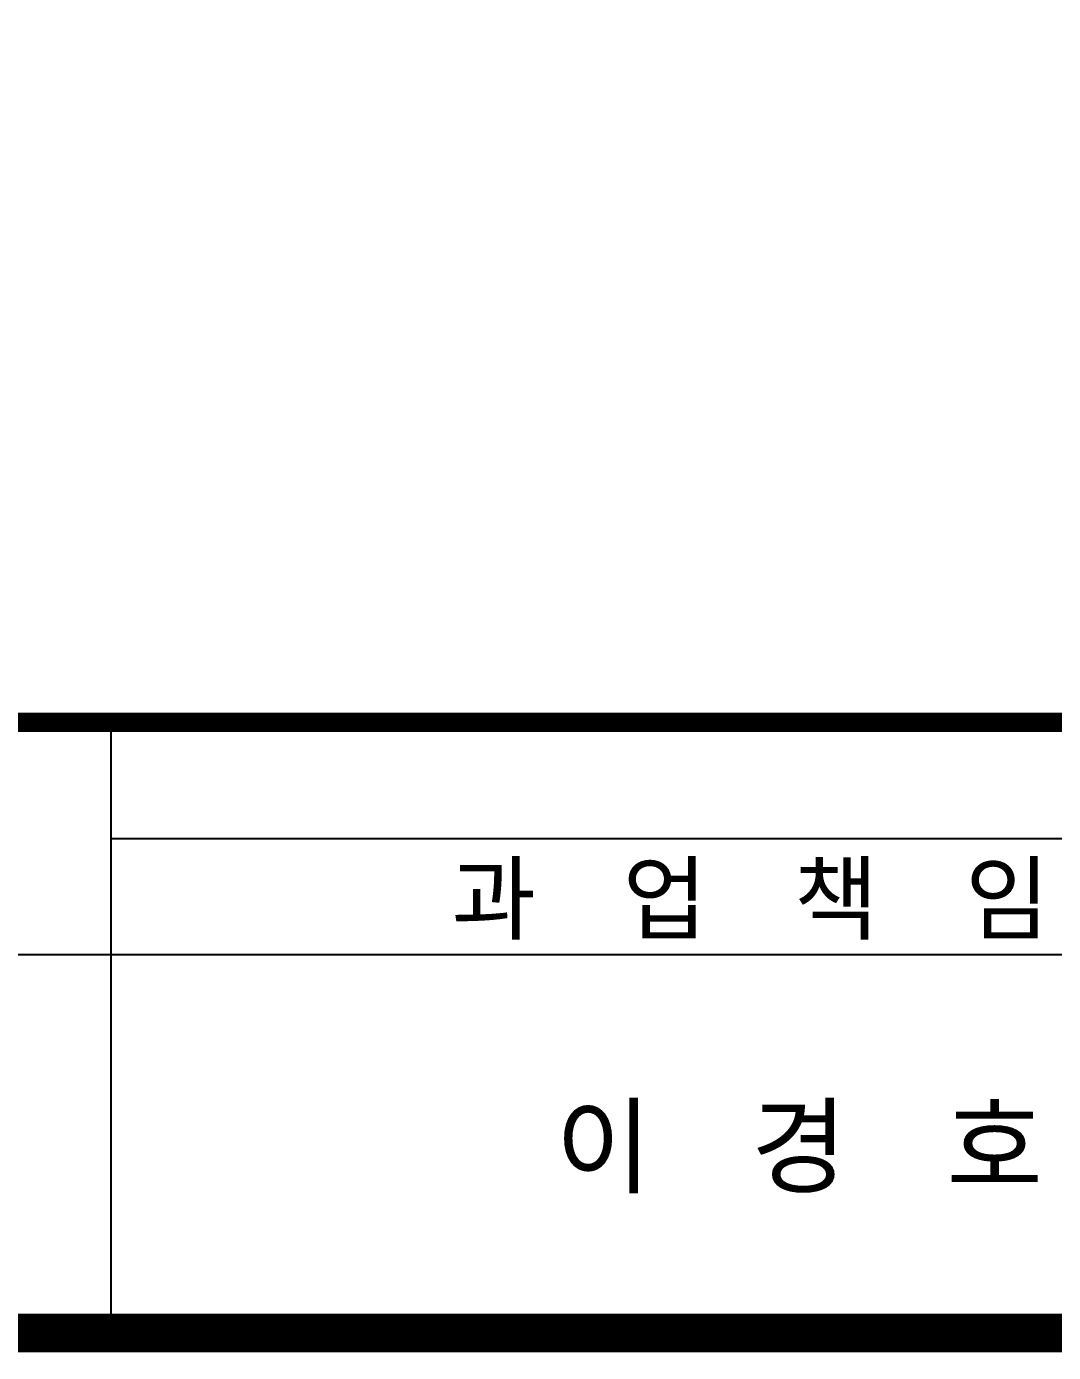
# Model space of a CAD drawing. Header units: millimetres. Extents: x 381 to 2337, y -50 to 586.
# Drawn here: x 853.5 to 907, y -7.4 to 61.8 of the extents above; entities that cross this region are included whole.
import ezdxf
from ezdxf.enums import TextEntityAlignment as Align

# ---------------------------------------------------------------- set-up
doc = ezdxf.new("R2010")
doc.units = ezdxf.units.MM
doc.header["$LTSCALE"] = 10
doc.layers.add('box', color=7, linetype='Continuous')
doc.styles.add('hong', font='GulimChe.ttf', dxfattribs={"width": 0.9999})

msp = doc.modelspace()

# ---------------------------------------------------------------- linework, layer by layer
at = {"layer": 'box'}
msp.add_line((857.856, 19.442), (1079.108, 19.442), dxfattribs=at)
at = {"layer": 'box', "const_width": 2.023}
msp.add_lwpolyline([(427.964, -6.362), (1212.895, -6.362), (1212.895, 538.841), (427.964, 538.841)], close=True, dxfattribs=at)
at = {"layer": 'box', "const_width": 1.012}
msp.add_lwpolyline([(1212.895, 25.511), (427.964, 25.511)], dxfattribs=at)
at = {"layer": 'box'}
for points in [[(857.856, 25.511), (857.856, -6.362)], [(1212.895, 13.373), (427.964, 13.373)]]:
    msp.add_lwpolyline(points, dxfattribs=at)

# ---------------------------------------------------------------- texts
at = {"color": 7, "style": 'hong', "width": 0.99}
msp.add_text('과  업  책  임  자', height=3.54028, dxfattribs=at).set_placement((895.69, 16.32), align=Align.MIDDLE_CENTER)
msp.add_text('이  경  호', height=4.046, dxfattribs=at).set_placement((881.047, 1.366))

doc.saveas('drawing.dxf')
